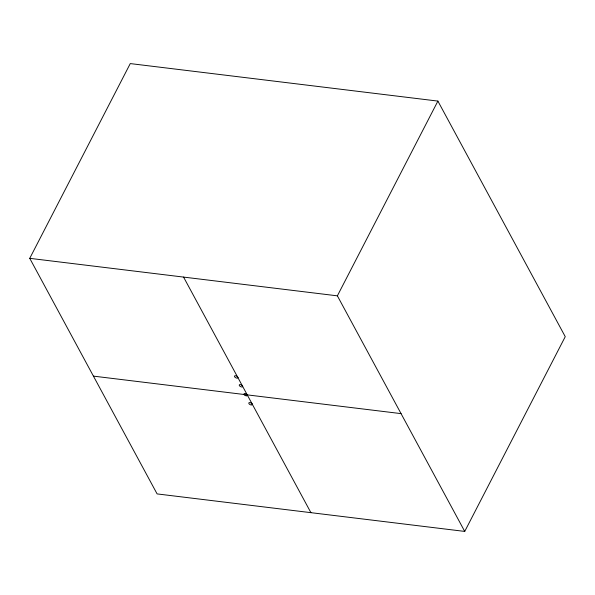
<?xml version="1.0" encoding="UTF-8"?>
<svg xmlns="http://www.w3.org/2000/svg" width="595" height="595" viewBox="0 0 595 595"><rect width="100%" height="100%" fill="white"/><g stroke="black" fill="none" stroke-linecap="round" stroke-linejoin="round"><path stroke-width="0.89" d="M29.75 258.334L130.268 63.583L437.898 101.09L565.25 336.666L464.732 531.417L157.102 493.91L29.75 258.334L337.38 295.841L464.732 531.417M337.38 295.841L437.898 101.09M93.422 376.122L401.06 413.629M252.079 403.968L251.871 403.663A1.859 0.937 27.3 0 0 248.993 402.755A1.859 0.937 27.3 0 0 250.406 404.771A1.859 0.937 27.3 0 0 252.087 403.975M183.565 277.091L310.917 512.667M237.881 377.409L237.874 377.676A1.859 0.937 27.3 0 1 235.65 377.699A1.859 0.937 27.3 0 1 234.675 375.891A1.859 0.937 27.3 0 1 237.241 376.494L237.881 377.409M242.656 386.259L242.648 386.527A1.859 0.937 27.3 0 1 240.425 386.542A1.859 0.937 27.3 0 1 239.45 384.742A1.859 0.937 27.3 0 1 242.009 385.344L242.656 386.259M244.285 394.797A1.859 0.937 27.3 0 0 247.222 395.653A1.859 0.937 27.3 0 0 245.452 393.593A1.859 0.937 27.3 0 0 244.285 394.797"/></g></svg>
